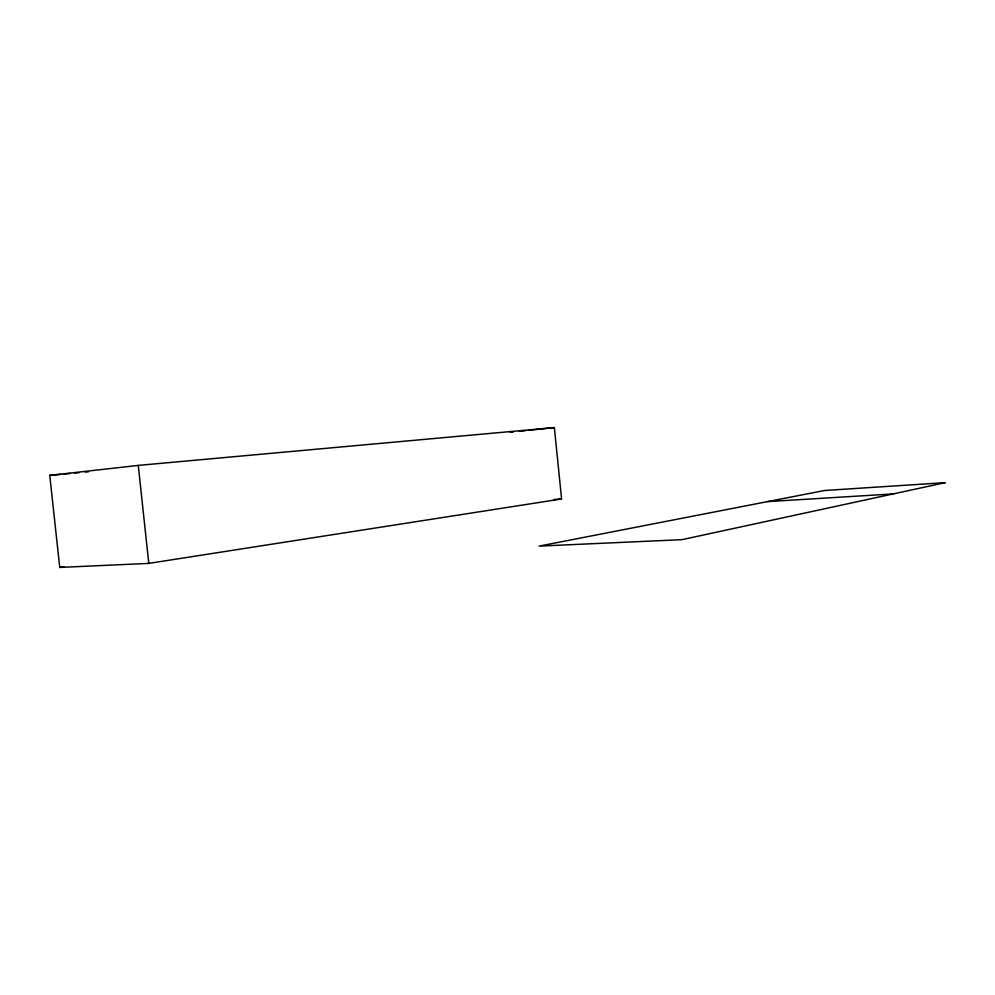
<?xml version="1.0" encoding="UTF-8"?>
<svg xmlns="http://www.w3.org/2000/svg" width="995" height="995" viewBox="0 0 995 995"><rect width="100%" height="100%" fill="white"/><g stroke="black" fill="none" stroke-linecap="round" stroke-linejoin="round"><path stroke-width="1.49" d="M148.79 563.394L561.59 498.955L554.364 427.576L138.268 465.399L49.75 475.374L59.75 567.424L148.79 563.394L138.268 465.399M59.75 567.424L64.364 566.74M510.248 432.327L513.283 432.004M519.378 431.345L525.459 430.686M528.507 430.362L554.364 427.576M49.75 475.374L60.571 474.379M63.655 474.093L69.837 473.533M74.476 473.098L79.115 472.675M85.296 472.103L88.393 471.817M553.966 499.49L561.59 498.955M767.481 501.617L893.199 493.918M945.25 482.65L681.973 539.663L539.141 546.106L824.569 490.498L945.25 482.65"/></g></svg>
